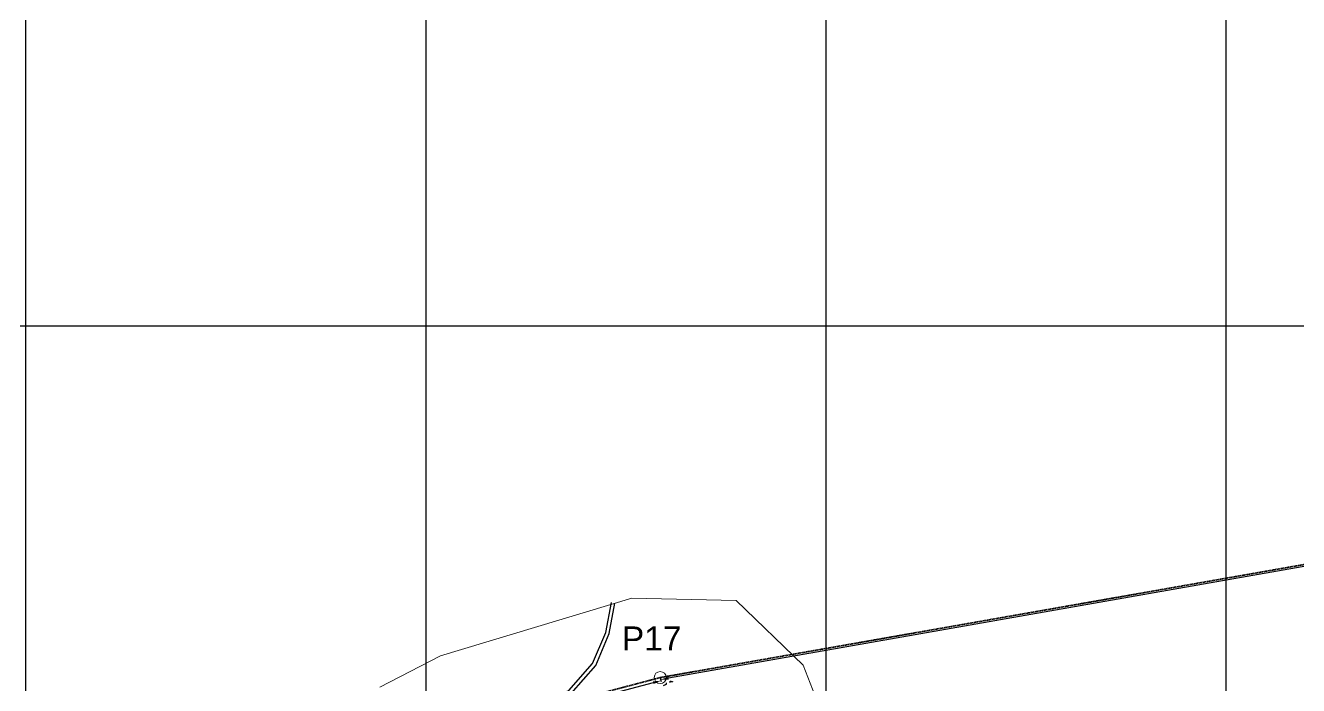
# Model space of a CAD drawing. Header units: millimetres. Extents: x 736950 to 740938, y 8500595 to 8502163.
# Drawn here: x 737999.9 to 738318.1, y 8501410.2 to 8501575.1 of the extents above; entities that cross this region are included whole.
import ezdxf
from ezdxf.enums import TextEntityAlignment as Align

# ---------------------------------------------------------------- set-up
doc = ezdxf.new("R2010")
doc.units = ezdxf.units.MM
doc.linetypes.add('DASHED', pattern=[0.75, 0.5, -0.25])
doc.layers.add('CANAL', color=130, linetype='Continuous')
doc.layers.add('Cuadricula Coordenadas', color=5, linetype='Continuous')
for name, color, linetype, lineweight in [('CONT-MJR', 80, 'Continuous', 30), ('COTAS', 40, 'Continuous', 5), ('CUADROS', 9, 'Continuous', 20), ('PERIMETRO', 7, 'Continuous', 35), ('saiwite', 5, 'Continuous', 5)]:
    doc.layers.add(name, color=color, linetype=linetype, lineweight=lineweight)
doc.styles.add('5mm', font='arial.ttf', dxfattribs={"height": 3})
doc.styles.add('COTAS', font='arial.ttf')
doc.styles.add('CUADROS', font='arial.ttf')
doc.dimstyles.new('Copy of GenDist', dxfattribs={"dimtxt": 2, "dimasz": 2, "dimexe": 0.18, "dimexo": 0.0625, "dimgap": 1, "dimtad": 2, "dimdec": 3, "dimzin": 1, "dimdsep": 46, "dimtxsty": 'COTAS', "dimcen": 0.09, "dimadec": 3, "dimazin": 0, "dimtfac": 1, "dimtdec": 3, "dimtofl": 0, "dimtmove": 0, "dimatfit": 3, "dimfxl": 1, "dimtolj": 1, "dimtzin": 0, "dimarcsym": 0})

# ---------------------------------------------------------------- blocks, each defined once
blk = doc.blocks.new('*D165')
at = {"layer": 'COTAS', "color": 0, "lineweight": -2, "transparency": 16777216}
for p, q in [((738503.412398821, 8501472.15705683), (738160.6002285278, 8501412.018950751)), ((738505.3053799947, 8501472.941205118), (738505.4134188625, 8501472.325338721)), ((738158.5533730357, 8501412.11194996), (738158.6614119033, 8501411.496083563))]:
    blk.add_line(p, q, dxfattribs=at)
at = {"layer": 'COTAS', "color": 0, "transparency": 16777216}
for points in [[(738503.3548030646, 8501472.485376554), (738503.4699945773, 8501471.82873711), (738505.382317154, 8501472.50263137)], [(738160.5426327714, 8501412.347270474), (738160.6578242842, 8501411.69063103), (738158.6303101948, 8501411.673376212)]]:
    blk.add_solid(points, dxfattribs=at)
at = {"layer": 'Defpoints', "color": 0, "transparency": 16777216}
for p in [(738505.2945807904, 8501473.002765065), (738158.5425738313, 8501412.173509907), (738158.6303101948, 8501411.673376212)]:
    blk.add_point(p, dxfattribs=at)
at = {"layer": 'COTAS', "color": 0, "transparency": 16777216, "insert": (738332.3556598318, 8501440.096585667), "char_height": 2, "attachment_point": 5, "rotation": 9.949916505918994, "style": 'COTAS'}
blk.add_mtext('\\A1;352.047', dxfattribs=at)
blk = doc.blocks.new('*D166')
at = {"layer": 'COTAS', "color": 0, "lineweight": -2, "transparency": 16777216}
for p, q in [((738156.8127603072, 8501410.890308227), (738044.4536228252, 8501381.235724028)), ((738158.5585231122, 8501412.1130792), (738158.7924768808, 8501411.226644795)), ((738042.3318203439, 8501381.437740989), (738042.5657741125, 8501380.551306585))]:
    blk.add_line(p, q, dxfattribs=at)
at = {"layer": 'COTAS', "color": 0, "transparency": 16777216}
for points in [[(738156.727697473, 8501411.212605335), (738156.8978231417, 8501410.56801112), (738158.7465429504, 8501411.400685234)], [(738044.368559991, 8501381.558021136), (738044.5386856596, 8501380.913426923), (738042.519840182, 8501380.725347023)]]:
    blk.add_solid(points, dxfattribs=at)
at = {"layer": 'Defpoints', "color": 0, "transparency": 16777216}
for p in [(738158.5425738308, 8501412.173509907), (738042.3158710625, 8501381.498171696), (738042.519840182, 8501380.725347023)]:
    blk.add_point(p, dxfattribs=at)
at = {"layer": 'COTAS', "color": 0, "transparency": 16777216, "insert": (738101.1489647822, 8501394.108787626), "char_height": 2, "attachment_point": 5, "rotation": 14.78475513061474, "style": 'COTAS'}
blk.add_mtext('\\A1;120.207', dxfattribs=at)

msp = doc.modelspace()

# ---------------------------------------------------------------- linework, layer by layer
at = {"linetype": 'Continuous', "extrusion": (-0.172787269436437, 0.9849591664230046, 0), "elevation": 8245997.923062786}
msp.add_lwpolyline([(-2195994.107162655, 0), (-2195993.907162655, 0)], dxfattribs=at)
at = {"linetype": 'Continuous', "extrusion": (0.9849591664230046, 0.172787269436437, 0), "elevation": 2195994.007162654}
msp.add_lwpolyline([(8245998.023062786, 0), (8245997.823062786, 0)], dxfattribs=at)
at = {"linetype": 'Continuous'}
msp.add_circle((738160.9618602922, 8501411.048822165), 0.05, dxfattribs=at)
at = {"layer": 'CANAL'}
for points in [[(738067.4695662372, 8501389.37966289), (738074.0803890078, 8501389.465330413), (738079.6145550959, 8501392.3455484), (738082.8135770564, 8501393.380624963), (738083.7221698993, 8501393.71667116), (738094.0285600207, 8501398.229024768), (738127.5125246546, 8501405.483413719), (738135.737013455, 8501408.918626953), (738141.641631531, 8501415.6990224), (738144.9237159684, 8501423.402653014), (738146.3459746779, 8501430.96555941)], [(738067.4812280682, 8501388.479738448), (738074.3060445312, 8501388.568179047), (738079.9632579399, 8501391.51243615), (738083.1083335592, 8501392.530057818), (738084.0590364364, 8501392.881678555), (738094.3070799208, 8501397.368486784), (738127.7834885514, 8501404.621238705), (738136.2777532603, 8501408.169132229), (738142.4138271754, 8501415.215313219), (738145.7901040448, 8501423.140030071), (738147.230470255, 8501430.799223682)]]:
    msp.add_lwpolyline(points, dxfattribs=at)
at = {"layer": 'CONT-MJR', "extrusion": (0.5436734637935788, -0.8392968275685857, 0), "elevation": -6733888.928303014}
msp.add_lwpolyline([(5241525.956158578, 3575.000000000013), (5241526.502060128, 3575.000000000013)], dxfattribs=at)
at = {"layer": 'CONT-MJR', "elevation": 3575}
for points in [[(738159.846344004, 8501410.483664805), (738160.067634643, 8501410.626912223)], [(738160.067634643, 8501410.626912223), (738160.1395824566, 8501410.6743901)], [(738160.1216550119, 8501410.80036381), (738160.1025780849, 8501410.864480773)], [(738160.1421516925, 8501410.72586108), (738160.1216550119, 8501410.80036381)], [(738160.1395824566, 8501410.6743901), (738160.1494180989, 8501410.681675669)], [(738160.1494957226, 8501410.690093394), (738160.1421516925, 8501410.72586108)], [(738160.1494180989, 8501410.681675669), (738160.1494957226, 8501410.690093394)]]:
    msp.add_lwpolyline(points, dxfattribs=at)
at = {"layer": 'COTAS'}
msp.add_circle((738158.5425738312, 8501412.173509907), 1.5, dxfattribs=at)
at = {"layer": 'Cuadricula Coordenadas', "color": 8}
for p, q in [((738000, 8500595.507225098), (738000, 8502130.641312933)), ((738100, 8500595.507225098), (738100, 8502130.641312934)), ((738200, 8500595.507225098), (738200, 8502130.641312934)), ((738300, 8500595.507225098), (738300, 8502130.641312934)), ((736950.2264744169, 8501500), (738552.8979275209, 8501500))]:
    msp.add_line(p, q, dxfattribs=at)
at = {"layer": 'PERIMETRO', "linetype": 'DASHED', "ltscale": 0.35}
msp.add_lwpolyline([(738505.2945807902, 8501473.002765065), (738158.5425738312, 8501412.173509907), (738158.5425738312, 8501412.173509907), (738158.5425738312, 8501412.173509907), (738158.5425738312, 8501412.173509907), (738042.3158710625, 8501381.498171696), (737981.1961052574, 8501351.494217444), (737950.6537477591, 8501343.089650117), (737921.3905846927, 8501338.747753197), (737870.7162104911, 8501338.053293455), (737782.1367684584, 8501322.717628885), (737738.6411665253, 8501340.79069492), (737735.1536829113, 8501350.925961591), (737703.608889051, 8501372.260051185), (737683.200969866, 8501281.329551859)], dxfattribs=at)
at = {"layer": 'saiwite'}
for p, q in [((738103.585037468, 8501417.584026197), (738151.4392517987, 8501432.015900278)), ((738151.4392517987, 8501432.015900278), (738177.5521815603, 8501431.402632385)), ((738177.5521815603, 8501431.402632385), (738194.2488997083, 8501415.286438635)), ((738088.4906850391, 8501409.741933279), (738103.585037468, 8501417.584026197)), ((738194.2488997083, 8501415.286438635), (738198.9817577752, 8501403.13131973))]:
    msp.add_line(p, q, dxfattribs=at)

# ---------------------------------------------------------------- texts
at = {"color": 2, "insert": (738161.0275266278, 8501411.253243132), "char_height": 0.1, "width": 0.4, "attachment_point": 1, "rotation": 9.94991650582834, "style": '5mm'}
msp.add_mtext('\\Ftxt.shx;\\W1.0000000000;\\T1.0000000000;\\o\\l825', dxfattribs=at)
at = {"color": 1, "insert": (738161.0517168456, 8501411.115348848), "char_height": 0.1, "width": 0.8333333333333334, "attachment_point": 1, "rotation": 9.94991650582834, "style": '5mm'}
msp.add_mtext('\\Ftxt.shx;\\W1.0000000000;\\T1.0000000000;\\o\\l3574.874', dxfattribs=at)
at = {"layer": 'CUADROS', "style": 'CUADROS'}
msp.add_text('P17', height=6, dxfattribs=at).set_placement((738156.40078856, 8501421.94145523), align=Align.MIDDLE_CENTER)

# ---------------------------------------------------------------- dimensions: what is measured, and where the dimension line sits
at = {"layer": 'COTAS'}
for p1, p2, distance, picture, middle in [((738505.2945807903, 8501473.002765065), (738158.5425738312, 8501412.173509907), 0.5077709941103958, '*D165', (738332.3556598318, 8501440.096585667)), ((738158.5425738312, 8501412.173509907), (738042.3158710625, 8501381.498171696), 0.7992880437696247, '*D166', (738101.1489647822, 8501394.108787626))]:
    dim = msp.add_aligned_dim(p1=p1, p2=p2, distance=distance, dimstyle='Copy of GenDist', dxfattribs=at)
    dim.commit()
    dim.dimension.update_dxf_attribs({"geometry": picture, "text_midpoint": middle})

doc.saveas('drawing.dxf')
